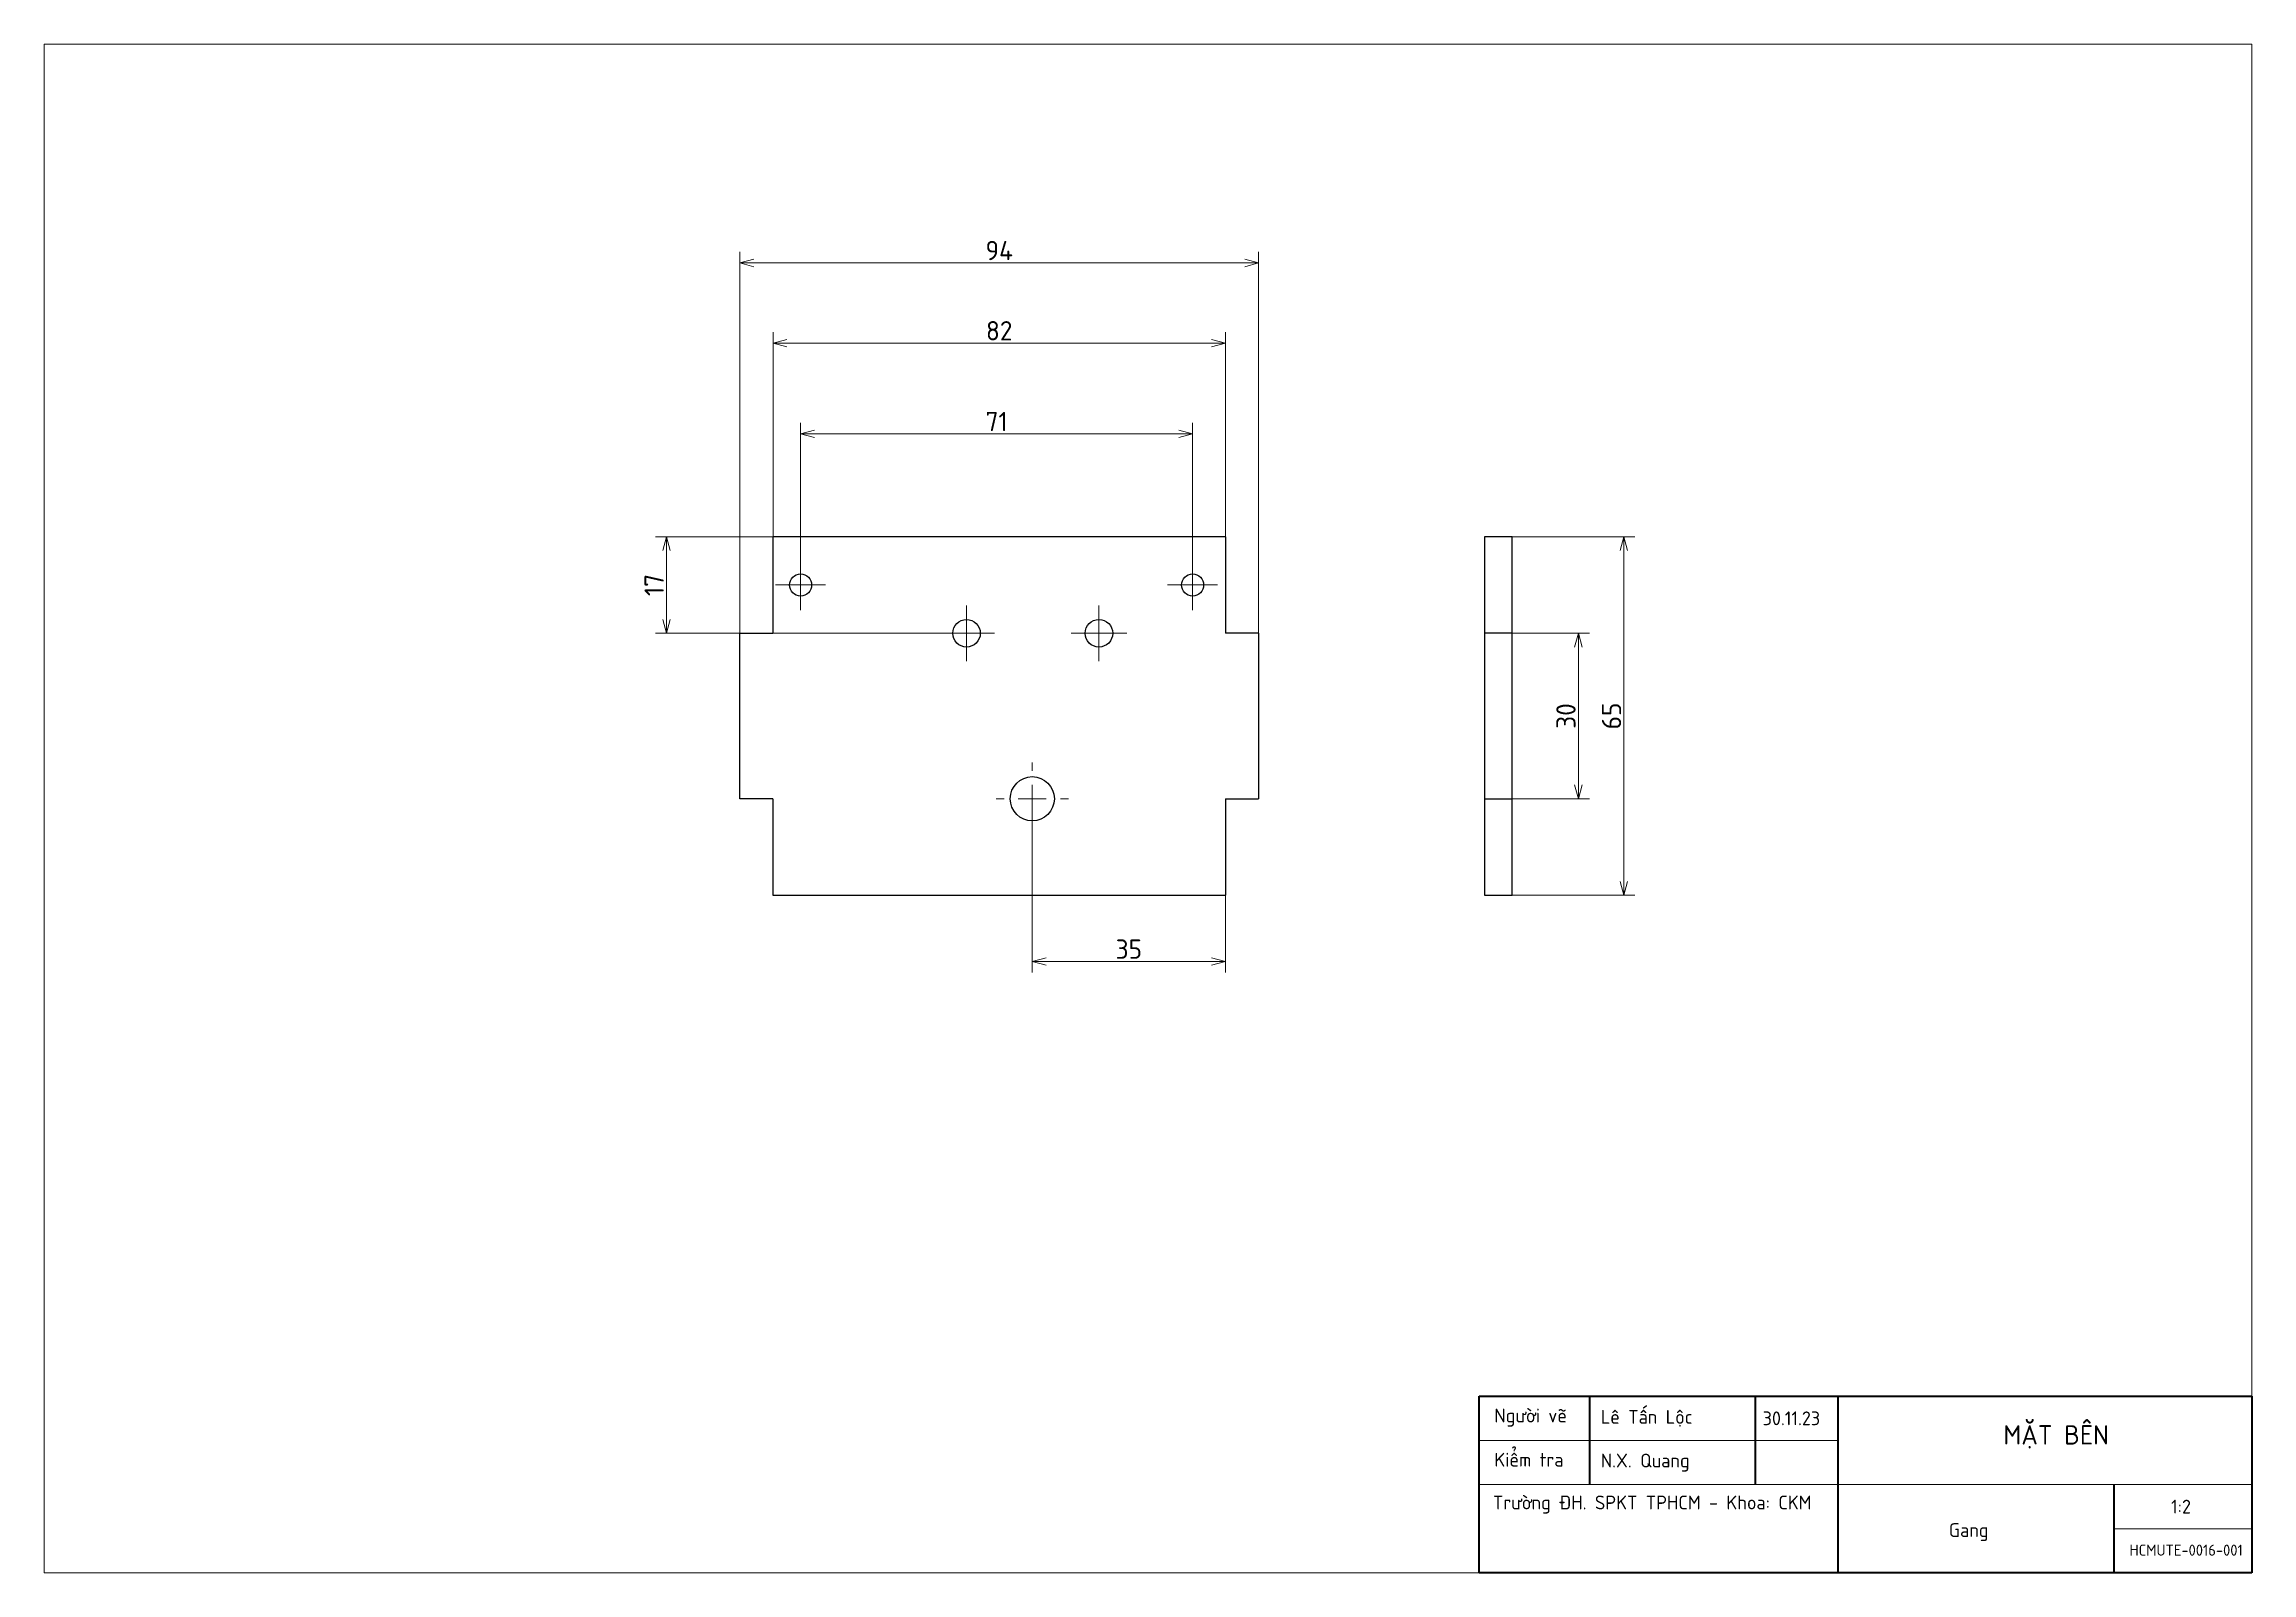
# Paper-space layout 'Sheet' of a CAD drawing. Header units: millimetres. Extents: x 10 to 410, y 10 to 287.
# The model-space entities are those that its viewports show. They can reach past a viewport. Long polylines and large blocks are cut down to what shows.
import ezdxf

# ---------------------------------------------------------------- set-up
doc = ezdxf.new("R2010")
doc.units = ezdxf.units.MM
doc.linetypes.add('Dash Dot', pattern=[7.03, 4.56, -1.14, 0.19, -1.14])
for name, color, linetype, lineweight in [('DuongTam', 7, 'Dash Dot', 13), ('NetDam', 7, 'Continuous', 35), ('Netmanh', 5, 'Continuous', 13)]:
    doc.layers.add(name, color=color, linetype=linetype, lineweight=lineweight)
doc.styles.add('Note Text (ISO)', font='tcvn+7284-2003r.ttf')
doc.dimstyles.new('Default (ISO)$0', dxfattribs={"dimtxt": 3.5, "dimasz": 2.5, "dimexe": 2, "dimexo": 0, "dimgap": 0.5, "dimtad": 1, "dimtxsty": 'Note Text (ISO)', "dimblk": 'OPEN30', "dimblk1": 'OPEN30', "dimblk2": 'OPEN90', "dimcen": 2.5, "dimclrd": 256, "dimclre": 256, "dimclrt": 256, "dimazin": 0, "dimtfac": 1, "dimtofl": 0, "dimtmove": 0, "dimatfit": 3, "dimldrblk": 'OPEN30', "dimfxl": 1, "dimtolj": 1, "dimtzin": 0, "dimlwd": -1, "dimlwe": -1, "dimarcsym": 0})

# ---------------------------------------------------------------- blocks, each defined once
blk = doc.blocks.new('_Open30')
at = {"color": 0, "linetype": 'ByBlock', "lineweight": -2}
for p, q in [((-1, 0.27), (0, 0)), ((0, 0), (-1, -0.27)), ((0, 0), (-1, 0))]:
    blk.add_line(p, q, dxfattribs=at)
blk = doc.blocks.new('*D14')
at = {"layer": 'Defpoints', "color": 0, "transparency": 16777216}
for p in [(230.02, 247.35), (136.06, 180.25), (230.02, 180.25)]:
    blk.add_point(p, dxfattribs=at)
at = {"layer": 'Netmanh', "linetype": 'Continuous', "transparency": 16777216}
for p, q in [((136.06, 180.25), (136.06, 249.35)), ((230.02, 180.25), (230.02, 249.35)), ((138.56, 247.35), (227.52, 247.35))]:
    blk.add_line(p, q, dxfattribs=at)
at = {"layer": 'Netmanh', "transparency": 16777216, "xscale": 2.5, "yscale": 2.5, "zscale": 2.5, "rotation": 180}
blk.add_blockref('_Open30', (136.06, 247.35), dxfattribs=at)
at = {"layer": 'Netmanh', "transparency": 16777216, "xscale": 2.5, "yscale": 2.5, "zscale": 2.5}
blk.add_blockref('_Open30', (230.02, 247.35), dxfattribs=at)
at = {"layer": 'Netmanh', "transparency": 16777216, "insert": (183.04, 249.6), "char_height": 3.5, "attachment_point": 5, "style": 'Note Text (ISO)'}
blk.add_mtext('\\A1;94', dxfattribs=at)
blk = doc.blocks.new('_Open90')
at = {"color": 0, "linetype": 'ByBlock', "lineweight": -2}
for p, q in [((0, 0), (-1, 0)), ((-0.5, 0.5), (0, 0)), ((0, 0), (-0.5, -0.5))]:
    blk.add_line(p, q, dxfattribs=at)
blk = doc.blocks.new('*D15')
at = {"layer": 'Defpoints', "color": 0, "transparency": 16777216}
for p in [(224.03, 232.82), (142.06, 197.74), (224.03, 197.74)]:
    blk.add_point(p, dxfattribs=at)
at = {"layer": 'Netmanh', "linetype": 'Continuous', "transparency": 16777216}
for p, q in [((142.06, 197.74), (142.06, 234.82)), ((144.56, 232.82), (221.53, 232.82)), ((224.03, 197.74), (224.03, 234.82))]:
    blk.add_line(p, q, dxfattribs=at)
at = {"layer": 'Netmanh', "transparency": 16777216, "xscale": 2.5, "yscale": 2.5, "zscale": 2.5, "rotation": 180}
blk.add_blockref('_Open30', (142.06, 232.82), dxfattribs=at)
at = {"layer": 'Netmanh', "transparency": 16777216, "xscale": 2.5, "yscale": 2.5, "zscale": 2.5}
blk.add_blockref('_Open30', (224.03, 232.82), dxfattribs=at)
at = {"layer": 'Netmanh', "transparency": 16777216, "insert": (183.04, 235.07), "char_height": 3.5, "attachment_point": 5, "style": 'Note Text (ISO)'}
blk.add_mtext('\\A1;82', dxfattribs=at)
blk = doc.blocks.new('*D16')
at = {"layer": 'Defpoints', "color": 0, "transparency": 16777216}
for p in [(218.08, 216.37), (147.06, 189), (218.08, 189)]:
    blk.add_point(p, dxfattribs=at)
at = {"layer": 'Netmanh', "linetype": 'Continuous', "transparency": 16777216}
for p, q in [((147.06, 189), (147.06, 218.37)), ((149.56, 216.37), (215.58, 216.37)), ((218.08, 189), (218.08, 218.37))]:
    blk.add_line(p, q, dxfattribs=at)
at = {"layer": 'Netmanh', "transparency": 16777216, "xscale": 2.5, "yscale": 2.5, "zscale": 2.5, "rotation": 180}
blk.add_blockref('_Open30', (147.06, 216.37), dxfattribs=at)
at = {"layer": 'Netmanh', "transparency": 16777216, "xscale": 2.5, "yscale": 2.5, "zscale": 2.5}
blk.add_blockref('_Open30', (218.08, 216.37), dxfattribs=at)
at = {"layer": 'Netmanh', "transparency": 16777216, "insert": (182.57, 218.62), "char_height": 3.5, "attachment_point": 5, "style": 'Note Text (ISO)'}
blk.add_mtext('\\A1;71', dxfattribs=at)
blk = doc.blocks.new('*D17')
at = {"layer": 'Defpoints', "color": 0, "transparency": 16777216}
for p in [(275.97, 197.74), (275.97, 132.77), (296.23, 132.77)]:
    blk.add_point(p, dxfattribs=at)
at = {"layer": 'Netmanh', "linetype": 'Continuous', "transparency": 16777216}
for p, q in [((275.97, 197.74), (298.23, 197.74)), ((296.23, 195.24), (296.23, 135.27)), ((275.97, 132.77), (298.23, 132.77))]:
    blk.add_line(p, q, dxfattribs=at)
at = {"layer": 'Netmanh', "transparency": 16777216, "xscale": 2.5, "yscale": 2.5, "zscale": 2.5}
for p, rotation in [((296.23, 197.74), 90), ((296.23, 132.77), 270)]:
    blk.add_blockref('_Open30', p, dxfattribs=dict(at, rotation=rotation))
at = {"layer": 'Netmanh', "transparency": 16777216, "insert": (293.98, 165.26), "char_height": 3.5, "attachment_point": 5, "rotation": 90, "style": 'Note Text (ISO)'}
blk.add_mtext('\\A1;65', dxfattribs=at)
blk = doc.blocks.new('*D18')
at = {"layer": 'Defpoints', "color": 0, "transparency": 16777216}
for p in [(275.97, 180.25), (275.97, 150.26), (287.97, 150.26)]:
    blk.add_point(p, dxfattribs=at)
at = {"layer": 'Netmanh', "linetype": 'Continuous', "transparency": 16777216}
for p, q in [((275.97, 180.25), (289.97, 180.25)), ((287.97, 177.75), (287.97, 152.76)), ((275.97, 150.26), (289.97, 150.26))]:
    blk.add_line(p, q, dxfattribs=at)
at = {"layer": 'Netmanh', "transparency": 16777216, "xscale": 2.5, "yscale": 2.5, "zscale": 2.5}
for p, rotation in [((287.97, 180.25), 90), ((287.97, 150.26), 270)]:
    blk.add_blockref('_Open30', p, dxfattribs=dict(at, rotation=rotation))
at = {"layer": 'Netmanh', "transparency": 16777216, "insert": (285.72, 165.26), "char_height": 3.5, "attachment_point": 5, "rotation": 90, "style": 'Note Text (ISO)'}
blk.add_mtext('\\A1;30', dxfattribs=at)
blk = doc.blocks.new('*D19')
at = {"layer": 'Defpoints', "color": 0, "transparency": 16777216}
for p in [(189.04, 150.26), (224.03, 150.26), (224.03, 120.77)]:
    blk.add_point(p, dxfattribs=at)
at = {"layer": 'Netmanh', "linetype": 'Continuous', "transparency": 16777216}
for p, q in [((189.04, 150.26), (189.04, 118.77)), ((224.03, 150.26), (224.03, 118.77)), ((191.54, 120.77), (221.53, 120.77))]:
    blk.add_line(p, q, dxfattribs=at)
at = {"layer": 'Netmanh', "transparency": 16777216, "xscale": 2.5, "yscale": 2.5, "zscale": 2.5, "rotation": 180}
blk.add_blockref('_Open30', (189.04, 120.77), dxfattribs=at)
at = {"layer": 'Netmanh', "transparency": 16777216, "xscale": 2.5, "yscale": 2.5, "zscale": 2.5}
blk.add_blockref('_Open30', (224.03, 120.77), dxfattribs=at)
at = {"layer": 'Netmanh', "transparency": 16777216, "insert": (206.53, 123.02), "char_height": 3.5, "attachment_point": 5, "style": 'Note Text (ISO)'}
blk.add_mtext('\\A1;35', dxfattribs=at)
blk = doc.blocks.new('*D20')
at = {"layer": 'Defpoints', "color": 0, "transparency": 16777216}
for p in [(122.77, 197.74), (142.06, 197.74), (177.13, 180.25)]:
    blk.add_point(p, dxfattribs=at)
at = {"layer": 'Netmanh', "linetype": 'Continuous', "transparency": 16777216}
for p, q in [((142.06, 197.74), (120.77, 197.74)), ((122.77, 182.75), (122.77, 195.24)), ((177.13, 180.25), (120.77, 180.25))]:
    blk.add_line(p, q, dxfattribs=at)
at = {"layer": 'Netmanh', "transparency": 16777216, "xscale": 2.5, "yscale": 2.5, "zscale": 2.5}
for p, rotation in [((122.77, 197.74), 90), ((122.77, 180.25), 270)]:
    blk.add_blockref('_Open30', p, dxfattribs=dict(at, rotation=rotation))
at = {"layer": 'Netmanh', "transparency": 16777216, "insert": (120.52, 189), "char_height": 3.5, "attachment_point": 5, "rotation": 90, "style": 'Note Text (ISO)'}
blk.add_mtext('\\A1;17', dxfattribs=at)
blk = doc.blocks.new('SW_CENTERMARKSYMBOL_0')
at = {"color": 0, "linetype": 'Continuous', "lineweight": 18}
for p, q in [((0, 0.4), (0, 0.515)), ((-0.4, 0), (-0.515, 0)), ((0, 0), (-0.2, 0)), ((0, 0), (0, 0.2)), ((0, 0), (0, -0.2)), ((0, 0), (0.2, 0)), ((0.4, 0), (0.515, 0)), ((0, -0.4), (0, -0.515))]:
    blk.add_line(p, q, dxfattribs=at)
blk = doc.blocks.new('SW_CENTERMARKSYMBOL_1')
at = {"color": 0, "linetype": 'Continuous', "lineweight": 18}
for p, q in [((0, 0.2), (0, 0.357)), ((-0.2, 0), (-0.357, 0)), ((0, 0), (-0.2, 0)), ((0, 0), (0, 0.2)), ((0, 0), (0, -0.2)), ((0, 0), (0.2, 0)), ((0.2, 0), (0.357, 0)), ((0, -0.2), (0, -0.357))]:
    blk.add_line(p, q, dxfattribs=at)
blk = doc.blocks.new('SW_CENTERMARKSYMBOL_2')
at = {"color": 0, "linetype": 'Continuous', "lineweight": 18}
for p, q in [((0, 0.2), (0, 0.357)), ((-0.2, 0), (-0.357, 0)), ((0, 0), (-0.2, 0)), ((0, 0), (0, 0.2)), ((0, 0), (0, -0.2)), ((0, 0), (0.2, 0)), ((0.2, 0), (0.357, 0)), ((0, -0.2), (0, -0.357))]:
    blk.add_line(p, q, dxfattribs=at)
blk = doc.blocks.new('SW_CENTERMARKSYMBOL_3')
at = {"color": 0, "linetype": 'Continuous', "lineweight": 18}
for p, q in [((0, 0.2), (0, 0.397)), ((-0.2, 0), (-0.397, 0)), ((0, 0), (-0.2, 0)), ((0, 0), (0, 0.2)), ((0, 0), (0, -0.2)), ((0, 0), (0.2, 0)), ((0.2, 0), (0.397, 0)), ((0, -0.2), (0, -0.397))]:
    blk.add_line(p, q, dxfattribs=at)
blk = doc.blocks.new('SW_CENTERMARKSYMBOL_4')
at = {"color": 0, "linetype": 'Continuous', "lineweight": 18}
for p, q in [((0, 0.2), (0, 0.397)), ((-0.2, 0), (-0.397, 0)), ((0, 0), (-0.2, 0)), ((0, 0), (0, 0.2)), ((0, 0), (0, -0.2)), ((0, 0), (0.2, 0)), ((0.2, 0), (0.397, 0)), ((0, -0.2), (0, -0.397))]:
    blk.add_line(p, q, dxfattribs=at)

msp = doc.modelspace()

# ---------------------------------------------------------------- linework, layer by layer
at = {"layer": 'NetDam', "color": 7, "linetype": 'Continuous', "lineweight": 25}
for p, q in [((175.14, 136.46), (93.17, 136.46)), ((93.17, 136.46), (93.17, 118.96)), ((175.14, 136.46), (175.14, 118.96)), ((227.09, 136.46), (222.09, 136.46)), ((222.09, 136.46), (222.09, 118.96)), ((227.09, 118.96), (227.09, 136.46)), ((87.18, 88.98), (87.18, 118.96)), ((87.18, 118.96), (93.17, 118.96)), ((181.14, 118.96), (175.14, 118.96)), ((181.14, 118.96), (181.14, 88.98)), ((222.09, 118.96), (222.09, 88.98)), ((227.09, 118.96), (222.09, 118.96)), ((227.09, 88.98), (227.09, 118.96)), ((93.17, 88.98), (87.18, 88.98)), ((93.17, 88.98), (93.17, 71.48)), ((175.14, 88.98), (181.14, 88.98)), ((175.14, 88.98), (175.14, 71.48)), ((222.09, 88.98), (227.09, 88.98)), ((222.09, 88.98), (222.09, 71.48)), ((227.09, 71.48), (227.09, 88.98)), ((93.17, 71.48), (175.14, 71.48)), ((222.09, 71.48), (227.09, 71.48))]:
    msp.add_line(p, q, dxfattribs=at)
for centre, radius in [((98.17, 127.71), 2), ((169.2, 127.71), 2), ((128.24, 118.96), 2.5), ((152.23, 118.96), 2.5), ((140.16, 88.98), 4)]:
    msp.add_circle(centre, radius, dxfattribs=at)

# ---------------------------------------------------------------- block references
at = {"layer": 'DuongTam', "color": 7, "linetype": 'Continuous', "lineweight": 0, "xscale": 12.6953, "yscale": 12.6953, "zscale": 12.6953}
for name, p in [('SW_CENTERMARKSYMBOL_1', (98.17, 127.71)), ('SW_CENTERMARKSYMBOL_2', (169.2, 127.71)), ('SW_CENTERMARKSYMBOL_4', (128.24, 118.96)), ('SW_CENTERMARKSYMBOL_3', (152.23, 118.96)), ('SW_CENTERMARKSYMBOL_0', (140.16, 88.98))]:
    msp.add_blockref(name, p, dxfattribs=at)

psp = doc.layouts.new('Sheet')

# ---------------------------------------------------------------- linework, layer by layer
at = {"layer": 'NetDam'}
for p, q in [((270, 42), (410, 42)), ((270, 10), (270, 42)), ((290, 42), (290, 26)), ((320, 42), (320, 26)), ((335, 42), (335, 10)), ((410, 42), (410, 10)), ((385, 26), (385, 10)), ((410, 10), (270, 10))]:
    psp.add_line(p, q, dxfattribs=at)
at = {"layer": 'Netmanh'}
for p, q in [((270, 34), (335, 34)), ((270, 26), (410, 26)), ((385, 18), (410, 18))]:
    psp.add_line(p, q, dxfattribs=at)

# ---------------------------------------------------------------- texts
at = {"layer": 'NetDam', "attachment_point": 1}
for s, insert, char_height in [('{\\fTCVN 7284|b0|i0|c0|p34;Lê Tấn Lộc}', (292.04, 39.51), 2.5), ('{\\fTCVN 7284|b0|i0|c0|p34;Người vẽ}', (272.75, 39.75), 2.5), ('{\\fTCVN 7284|b0|i0|c0|p34;30.11.23}', (321.37, 39.25), 2.5), ('{\\fTCVN 7284|b0|i0|c0|p34;MẶT BÊN}', (364.98, 36.75), 3.5), ('{\\fTCVN 7284|b0|i0|c0|p34;Kiểm tra}', (272.75, 31.75), 2.5), ('{\\fTCVN 7284|b0|i0|c0|p34;N.X. Quang}', (292.04, 31.6), 2.5), ('{\\fTCVN 7284|b0|i0|c0|p34;Trường ĐH. SPKT TPHCM - Khoa: CKM}', (272.5, 24), 2.5), ('{\\fTCVN 7284|b0|i0|c0|p34;1:2}', (395.37, 23.25), 2.5), ('{\\fTCVN 7284|b0|i0|c0|p34;Gang}', (355.11, 19), 2.5), ('{\\fTCVN 7284|b0|i0|c0|p34;HCMUTE-0016-001}', (387.84, 15.11), 2)]:
    psp.add_mtext(s, dxfattribs=dict(at, insert=insert, char_height=char_height))

# ---------------------------------------------------------------- dimensions: what is measured, and where the dimension line sits
at = {"layer": 'Netmanh'}
for base, p1, p2, angle, override, picture, middle in [((230.02, 247.35), (136.06, 180.25), (230.02, 180.25), 0, {"dimdec": 0, "dimlfac": -1, "dimpost": ''}, '*D14', (183.04, 249.6)), ((122.77, 197.74), (177.13, 180.25), (142.06, 197.74), 90, {"dimdec": 0, "dimlfac": -1}, '*D20', (120.52, 189)), ((296.23, 132.77), (275.97, 197.74), (275.97, 132.77), 90, {"dimdec": 0, "dimlfac": -1}, '*D17', (293.98, 165.26)), ((287.97, 150.26), (275.97, 180.25), (275.97, 150.26), 90, {"dimdec": 0, "dimlfac": -1}, '*D18', (285.72, 165.26)), ((224.03, 120.77), (189.04, 150.26), (224.03, 150.26), 0, {"dimdec": 0, "dimlfac": -1}, '*D19', (206.53, 123.02))]:
    dim = psp.add_linear_dim(base=base, p1=p1, p2=p2, angle=angle, dimstyle='Default (ISO)$0', override=override, dxfattribs=at)
    dim.commit()
    dim.dimension.update_dxf_attribs({"geometry": picture, "text_midpoint": middle})
for base, p1, p2, override, picture, middle in [((224.03, 232.82), (142.06, 197.74), (224.03, 197.74), {"dimdec": 0, "dimlfac": -1}, '*D15', (183.04, 235.07)), ((218.08, 216.37), (147.06, 189), (218.08, 189), {"dimdec": 0}, '*D16', (182.57, 218.62))]:
    dim = psp.add_linear_dim(base=base, p1=p1, p2=p2, dimstyle='Default (ISO)$0', override=override, dxfattribs=at)
    dim.commit()
    dim.dimension.update_dxf_attribs({"geometry": picture, "text_midpoint": middle})

# ---------------------------------------------------------------- viewports
at = {"layer": 'NetDam'}
psp.add_viewport(center=(210, 148.5), size=(400, 277), view_center_point=(161.12, 87.21), view_height=277, dxfattribs=at)

doc.saveas('drawing.dxf')
